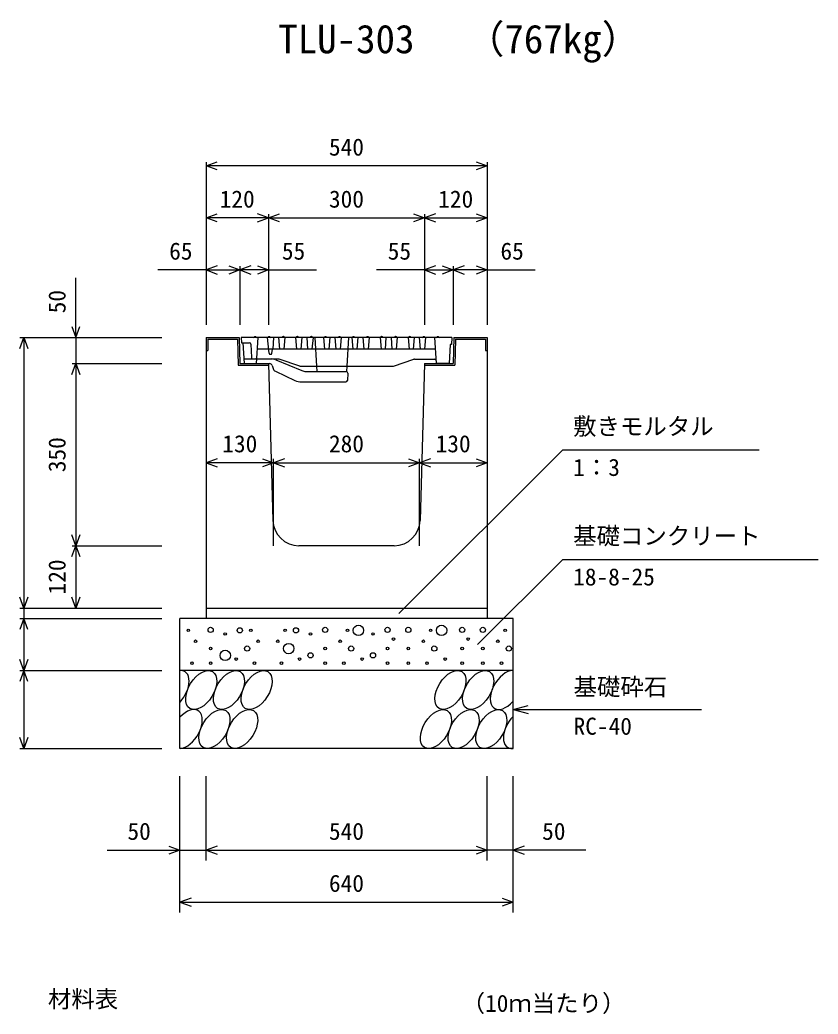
# Model space of a CAD drawing. Units: millimetres, scale not verified. Extents: x -12600 to 12600, y -4455 to 4455.
# Drawn here: x 4724 to 6258, y -84 to 1828 of the extents above; entities that cross this region are included whole.
import ezdxf
from ezdxf.enums import TextEntityAlignment as Align

# ---------------------------------------------------------------- set-up
doc = ezdxf.new("R2010")
doc.units = ezdxf.units.MM
doc.header["$LTSCALE"] = 15
for name, color, linetype, lineweight in [('0-0_DIM', 7, 'Continuous', 25), ('0-2_HATCH', 6, 'Continuous', 25), ('0-5_OUTLINE', 3, 'Continuous', 25), ('0-7_TXT', 7, 'Continuous', 25)]:
    doc.layers.add(name, color=color, linetype=linetype, lineweight=lineweight)
doc.styles.add('ＭＳ ゴシック', font='')
doc.styles.get('ＭＳ ゴシック').set_extended_font_data('MS Gothic')

msp = doc.modelspace()

# ---------------------------------------------------------------- linework, layer by layer
at = {"layer": '0-0_DIM'}
for p, q in [((5082.12, 1554.18), (5082.12, 1241.56)), ((5622.12, 1554.18), (5622.12, 1241.56)), ((5622.12, 1546.68), (5082.12, 1546.68)), ((5202.12, 1454.18), (5202.12, 1241.56)), ((5502.12, 1454.18), (5502.12, 1241.56)), ((5202.12, 1446.68), (5082.12, 1446.68)), ((5202.12, 1446.68), (5502.12, 1446.68)), ((5502.12, 1446.68), (5622.12, 1446.68)), ((5082.12, 1346.68), (4989.81, 1346.68)), ((5082.12, 1346.68), (5147.12, 1346.68)), ((5147.12, 1354.18), (5147.12, 1241.56)), ((5202.12, 1346.68), (5147.12, 1346.68)), ((5202.12, 1346.68), (5294.44, 1346.68)), ((5502.12, 1346.68), (5409.81, 1346.68)), ((5502.12, 1346.68), (5557.12, 1346.68)), ((5557.12, 1354.18), (5557.12, 1241.56)), ((5622.12, 1346.68), (5557.12, 1346.68)), ((5622.12, 1346.68), (5714.44, 1346.68)), ((4832.12, 1216.64), (4832.12, 1331.84)), ((4724.62, 1216.64), (4997.12, 1216.64)), ((4732.12, 1216.64), (4732.12, 696.64)), ((4832.12, 1216.64), (4832.12, 1166.64)), ((4824.62, 1166.64), (4997.12, 1166.64)), ((4832.12, 1166.64), (4832.12, 816.64)), ((5767.69, 1000.88), (5452.82, 686)), ((5767.69, 1000.88), (6145.35, 1000.88)), ((5212.12, 976.22), (5082.12, 976.22)), ((5212.12, 816.64), (5212.12, 983.72)), ((5212.12, 976.22), (5492.12, 976.22)), ((5492.12, 816.64), (5492.12, 983.72)), ((5492.12, 976.22), (5622.12, 976.22)), ((4824.62, 816.64), (4997.12, 816.64)), ((4832.12, 816.64), (4832.12, 696.64)), ((5767.69, 790.29), (5604.04, 626.64)), ((5767.69, 790.29), (6258.44, 790.29)), ((4724.62, 696.64), (4997.12, 696.64)), ((4724.62, 676.64), (4997.12, 676.64)), ((4724.62, 576.64), (4997.12, 576.64)), ((4732.12, 576.64), (4732.12, 426.64)), ((5672.12, 501.64), (5701.1, 509.4)), ((5672.12, 501.64), (5701.1, 493.87)), ((5672.12, 501.64), (6034.59, 501.64)), ((4724.62, 426.64), (4997.12, 426.64)), ((5032.12, 111.12), (5032.12, 373.47)), ((5082.12, 211.12), (5082.12, 373.47)), ((5622.12, 211.12), (5622.12, 373.47)), ((5672.12, 111.12), (5672.12, 373.47)), ((4892.24, 231.12), (5032.12, 231.12)), ((5032.12, 231.12), (5082.12, 231.12)), ((5082.12, 231.12), (5622.12, 231.12)), ((5672.12, 231.12), (5622.12, 231.12)), ((5812.01, 231.12), (5672.12, 231.12)), ((5032.12, 131.12), (5672.12, 131.12))]:
    msp.add_line(p, q, dxfattribs=at)
for points in [[(5103.27, 1538.98), (5082.12, 1546.68), (5103.27, 1554.37)], [(5600.98, 1554.37), (5622.12, 1546.68), (5600.98, 1538.98)], [(5103.27, 1438.98), (5082.12, 1446.68), (5103.27, 1454.37)], [(5180.98, 1438.98), (5202.12, 1446.68), (5180.98, 1454.37)], [(5223.27, 1438.98), (5202.12, 1446.68), (5223.27, 1454.37)], [(5480.98, 1454.37), (5502.12, 1446.68), (5480.98, 1438.98)], [(5523.27, 1454.37), (5502.12, 1446.68), (5523.27, 1438.98)], [(5600.98, 1454.37), (5622.12, 1446.68), (5600.98, 1438.98)], [(5103.27, 1354.37), (5082.12, 1346.68), (5103.27, 1338.98)], [(5125.98, 1354.37), (5147.12, 1346.68), (5125.98, 1338.98)], [(5168.27, 1354.37), (5147.12, 1346.68), (5168.27, 1338.98)], [(5180.98, 1354.37), (5202.12, 1346.68), (5180.98, 1338.98)], [(5523.27, 1354.37), (5502.12, 1346.68), (5523.27, 1338.98)], [(5535.98, 1354.37), (5557.12, 1346.68), (5535.98, 1338.98)], [(5578.27, 1354.37), (5557.12, 1346.68), (5578.27, 1338.98)], [(5600.98, 1354.37), (5622.12, 1346.68), (5600.98, 1338.98)], [(4824.43, 1237.78), (4832.12, 1216.64), (4839.82, 1237.78)], [(4724.43, 1195.5), (4732.12, 1216.64), (4739.82, 1195.5)], [(4824.43, 1145.5), (4832.12, 1166.64), (4839.82, 1145.5)], [(5103.27, 983.91), (5082.12, 976.22), (5103.27, 968.52)], [(5190.98, 983.91), (5212.12, 976.22), (5190.98, 968.52)], [(5233.27, 983.91), (5212.12, 976.22), (5233.27, 968.52)], [(5470.98, 983.91), (5492.12, 976.22), (5470.98, 968.52)], [(5513.27, 983.91), (5492.12, 976.22), (5513.27, 968.52)], [(5600.98, 983.91), (5622.12, 976.22), (5600.98, 968.52)], [(4839.82, 837.78), (4832.12, 816.64), (4824.43, 837.78)], [(4824.43, 795.5), (4832.12, 816.64), (4839.82, 795.5)], [(4739.82, 717.78), (4732.12, 696.64), (4724.43, 717.78)], [(4839.82, 717.78), (4832.12, 696.64), (4824.43, 717.78)], [(4732.12, 696.64), (4732.12, 676.64), (4732.12, 576.64)], [(4739.82, 655.5), (4732.12, 676.64), (4724.43, 655.5)], [(4739.82, 597.78), (4732.12, 576.64), (4724.43, 597.78)], [(4739.82, 555.5), (4732.12, 576.64), (4724.43, 555.5)], [(4739.82, 447.78), (4732.12, 426.64), (4724.43, 447.78)], [(5010.98, 238.82), (5032.12, 231.12), (5010.98, 223.43)], [(5103.27, 238.82), (5082.12, 231.12), (5103.27, 223.43)], [(5600.98, 238.82), (5622.12, 231.12), (5600.98, 223.43)], [(5693.27, 238.82), (5672.12, 231.12), (5693.27, 223.43)], [(5053.27, 138.82), (5032.12, 131.12), (5053.27, 123.43)], [(5650.98, 138.82), (5672.12, 131.12), (5650.98, 123.43)]]:
    msp.add_lwpolyline(points, dxfattribs=at)
at = {"layer": '0-2_HATCH'}
for p, q in [((5085.32, 1213.44), (5142.52, 1213.44)), ((5085.32, 1213.44), (5085.32, 1191.64)), ((5142.52, 1213.44), (5144.02, 1163.44)), ((5554.62, 1216.64), (5149.62, 1216.64)), ((5149.62, 1216.64), (5150.22, 1206.64)), ((5150.22, 1206.64), (5165.24, 1206.64)), ((5173.62, 1216.64), (5174.52, 1217.84)), ((5176.12, 1218.64), (5177.12, 1218.64)), ((5178.72, 1217.84), (5179.62, 1216.64)), ((5179.12, 1166.64), (5182.12, 1216.64)), ((5203.38, 1186.46), (5200.6, 1216.64)), ((5200.62, 1216.64), (5201.52, 1217.84)), ((5203.12, 1218.64), (5204.12, 1218.64)), ((5205.72, 1217.84), (5206.62, 1216.64)), ((5211.97, 1216.64), (5210.22, 1194.64)), ((5224.13, 1194.64), (5222.37, 1216.64)), ((5227.62, 1216.64), (5228.52, 1217.84)), ((5230.12, 1218.64), (5231.12, 1218.64)), ((5233.78, 1216.64), (5231.71, 1194.64)), ((5232.72, 1217.84), (5233.62, 1216.64)), ((5256.59, 1194.64), (5254.61, 1216.64)), ((5254.62, 1216.64), (5255.52, 1217.84)), ((5257.12, 1218.64), (5258.12, 1218.64)), ((5259.72, 1217.84), (5260.62, 1216.64)), ((5265.97, 1216.64), (5264.22, 1194.64)), ((5278.03, 1194.64), (5276.37, 1216.64)), ((5281.62, 1216.64), (5282.52, 1217.84)), ((5284.12, 1218.64), (5285.12, 1218.64)), ((5287.77, 1216.64), (5285.74, 1194.64)), ((5286.72, 1217.84), (5287.62, 1216.64)), ((5294.98, 1161.64), (5291.68, 1216.64)), ((5310.59, 1194.64), (5308.57, 1216.64)), ((5308.62, 1216.64), (5309.52, 1217.84)), ((5311.12, 1218.64), (5312.12, 1218.64)), ((5313.72, 1217.84), (5314.62, 1216.64)), ((5320.19, 1216.64), (5318.22, 1194.64)), ((5332.03, 1194.64), (5330.37, 1216.64)), ((5335.62, 1216.64), (5336.52, 1217.84)), ((5338.12, 1218.64), (5339.12, 1218.64)), ((5341.77, 1216.64), (5339.74, 1194.64)), ((5340.72, 1217.84), (5341.62, 1216.64)), ((5353.18, 1161.64), (5356.48, 1216.64)), ((5362.57, 1216.64), (5364.59, 1194.64)), ((5362.62, 1216.64), (5363.52, 1217.84)), ((5365.12, 1218.64), (5366.12, 1218.64)), ((5367.72, 1217.84), (5368.62, 1216.64)), ((5373.97, 1216.64), (5372.22, 1194.64)), ((5386.03, 1194.64), (5384.37, 1216.64)), ((5389.62, 1216.64), (5390.52, 1217.84)), ((5392.12, 1218.64), (5393.12, 1218.64)), ((5395.77, 1216.64), (5393.74, 1194.64)), ((5394.72, 1217.84), (5395.62, 1216.64)), ((5416.57, 1216.64), (5418.59, 1194.64)), ((5416.62, 1216.64), (5417.52, 1217.84)), ((5419.12, 1218.64), (5420.12, 1218.64)), ((5421.72, 1217.84), (5422.62, 1216.64)), ((5427.97, 1216.64), (5426.22, 1194.64)), ((5440.04, 1194.64), (5438.37, 1216.64)), ((5443.62, 1216.64), (5444.52, 1217.84)), ((5446.12, 1218.64), (5447.12, 1218.64)), ((5449.77, 1216.64), (5447.74, 1194.64)), ((5448.72, 1217.84), (5449.62, 1216.64)), ((5470.57, 1216.64), (5472.59, 1194.64)), ((5470.62, 1216.64), (5471.52, 1217.84)), ((5473.12, 1218.64), (5474.12, 1218.64)), ((5475.72, 1217.84), (5476.62, 1216.64)), ((5481.97, 1216.64), (5480.22, 1194.64)), ((5494.03, 1194.64), (5492.35, 1216.64)), ((5497.62, 1216.64), (5498.52, 1217.84)), ((5500.12, 1218.64), (5501.12, 1218.64)), ((5503.77, 1216.64), (5501.74, 1194.64)), ((5502.72, 1217.84), (5503.62, 1216.64)), ((5524.62, 1216.64), (5525.52, 1217.84)), ((5527.12, 1218.64), (5528.12, 1218.64)), ((5529.72, 1217.84), (5530.62, 1216.64)), ((5561.73, 1213.44), (5560.23, 1163.44)), ((5561.73, 1213.44), (5618.92, 1213.44)), ((5618.92, 1213.44), (5618.92, 1191.64)), ((5082.12, 1191.64), (5085.32, 1191.64)), ((5168.24, 1203.76), (5169.26, 1178.24)), ((5523.44, 1194.64), (5180.8, 1194.64)), ((5208.81, 1186.44), (5209.63, 1194.64)), ((5618.92, 1191.64), (5622.12, 1191.64)), ((5154.58, 1175.64), (5171, 1175.64)), ((5171, 1175.64), (5178.08, 1175.64)), ((5178.08, 1175.64), (5179.66, 1175.64)), ((5179.66, 1175.64), (5208.58, 1175.64)), ((5205.37, 1184.64), (5206.82, 1184.64)), ((5221.62, 1175.36), (5213.25, 1175.36)), ((5216.28, 1174.1), (5266.49, 1153.18)), ((5262.12, 1161.64), (5222.6, 1175.2)), ((5482.62, 1175.36), (5521.78, 1175.36)), ((5144.02, 1163.44), (5202.12, 1163.44)), ((5209.21, 1163.11), (5211.08, 1157.03)), ((5215.34, 1152.14), (5253.08, 1134.47)), ((5274.18, 1151.64), (5351.43, 1151.64)), ((5295.58, 1151.64), (5294.98, 1161.64)), ((5352.58, 1151.64), (5353.18, 1161.64)), ((5354.43, 1148.49), (5353.73, 1134.49)), ((5502.03, 1163.44), (5560.23, 1163.44)), ((5265.8, 1131.64), (5350.73, 1131.64))]:
    msp.add_line(p, q, dxfattribs=at)
for points in [[(5152.72, 1206.64), (5155.12, 1166.64), (5204.43, 1166.64)], [(5551.34, 1203.64), (5549.12, 1166.64), (5525.12, 1166.64), (5522.12, 1216.64)], [(5554.62, 1216.64), (5553.84, 1203.64), (5551.34, 1203.64)], [(5262.12, 1161.64), (5442.12, 1161.64), (5481.65, 1175.2)]]:
    msp.add_lwpolyline(points, dxfattribs=at)
for centre, radius in [((5048.13, 653.82), 2.5), ((5091.02, 654.69), 5), ((5147.09, 653.82), 5), ((5168.13, 653.82), 2.5), ((5233.98, 653.82), 2.5), ((5255.01, 653.82), 5), ((5311.09, 654.69), 5), ((5353.98, 653.82), 2.5), ((5375.01, 653.82), 10), ((5431.09, 654.69), 5), ((5470.93, 654.69), 5), ((5513.83, 653.82), 2.5), ((5534.86, 653.82), 10), ((5574.34, 654.69), 5), ((5614.18, 654.69), 5), ((5657.08, 653.82), 2.5), ((5062.14, 632.81), 2.5), ((5119.06, 646.81), 2.5), ((5182.14, 632.81), 2.5), ((5219.96, 632.81), 2.5), ((5283.05, 646.81), 2.5), ((5339.96, 632.81), 2.5), ((5403.05, 646.81), 2.5), ((5442.43, 637.12), 2.5), ((5499.81, 632.81), 2.5), ((5585.68, 637.12), 2.5), ((5643.06, 632.81), 2.5), ((5091.02, 618.8), 2.5), ((5119.06, 605.67), 10), ((5161.11, 618.8), 5), ((5240.99, 618.8), 10), ((5311.09, 618.8), 2.5), ((5360.99, 618.8), 5), ((5431.09, 618.8), 2.5), ((5470.93, 618.8), 2.5), ((5520.84, 618.8), 5), ((5574.34, 618.8), 2.5), ((5614.18, 618.8), 2.5), ((5664.09, 618.8), 5), ((5055.13, 590.79), 2.5), ((5091.02, 590.79), 2.5), ((5140.09, 598.66), 2.5), ((5175.13, 590.79), 2.5), ((5226.97, 590.79), 2.5), ((5262.02, 598.66), 2.5), ((5283.05, 605.67), 5), ((5311.09, 590.79), 2.5), ((5346.97, 590.79), 2.5), ((5382.02, 598.66), 2.5), ((5403.05, 605.67), 5), ((5431.09, 590.79), 2.5), ((5470.93, 590.79), 2.5), ((5506.82, 590.79), 2.5), ((5541.87, 598.66), 2.5), ((5574.34, 590.79), 2.5), ((5614.18, 590.79), 2.5), ((5650.07, 590.79), 2.5)]:
    msp.add_circle(centre, radius, dxfattribs=at)
for centre, radius, start, end in [((5165.24, 1203.64), 3, 2.29061, 90), ((5176.12, 1216.64), 2, 90, 143.1301), ((5177.12, 1216.64), 2, 36.8699, 90), ((5203.12, 1216.64), 2, 90, 143.1301), ((5204.12, 1216.64), 2, 36.8699, 90), ((5230.12, 1216.64), 2, 90, 143.1301), ((5231.12, 1216.64), 2, 36.8699, 90), ((5257.12, 1216.64), 2, 90, 143.1301), ((5258.12, 1216.64), 2, 36.8699, 90), ((5284.12, 1216.64), 2, 90, 143.1301), ((5285.12, 1216.64), 2, 36.8699, 90), ((5311.12, 1216.64), 2, 90, 143.1301), ((5312.12, 1216.64), 2, 36.8699, 90), ((5338.12, 1216.64), 2, 90, 143.1301), ((5339.12, 1216.64), 2, 36.8699, 90), ((5365.12, 1216.64), 2, 90, 143.1301), ((5366.12, 1216.64), 2, 36.8699, 90), ((5392.12, 1216.64), 2, 90, 143.1301), ((5393.12, 1216.64), 2, 36.8699, 90), ((5419.12, 1216.64), 2, 90, 143.1301), ((5420.12, 1216.64), 2, 36.8699, 90), ((5446.12, 1216.64), 2, 90, 143.1301), ((5447.12, 1216.64), 2, 36.8699, 90), ((5473.12, 1216.64), 2, 90, 143.1301), ((5474.12, 1216.64), 2, 36.8699, 90), ((5500.12, 1216.64), 2, 90, 143.1301), ((5501.12, 1216.64), 2, 36.8699, 90), ((5527.12, 1216.64), 2, 90, 143.1301), ((5528.12, 1216.64), 2, 36.8699, 90), ((5205.37, 1186.64), 2, 185.26013, 270), ((5206.82, 1186.64), 2, 270, 354.28941), ((5172.26, 1178.36), 3, 182.29061, 245.14517), ((5176.82, 1178.36), 3, 294.85483, 356.56637), ((5204.43, 1161.64), 5, 17.10273, 90), ((5208.58, 1155.64), 20, 67.38014, 90), ((5221.62, 1172.36), 3, 71.06531, 90), ((5482.62, 1172.36), 3, 90, 108.93469), ((5521.78, 1172.36), 3, 3.43363, 90), ((5218.73, 1159.38), 8, 197.10273, 244.91641), ((5274.18, 1171.64), 20, 247.38014, 270), ((5351.43, 1148.64), 3, 357.13759, 90), ((5265.8, 1161.64), 30, 244.91641, 270), ((5350.73, 1134.64), 3, 270, 357.13759)]:
    msp.add_arc(centre, radius, start, end, dxfattribs=at)
for centre, start_param, end_param in [((5019.76, 539.12), 4.385593, 6.6745444), ((5658.27, 539.12), 0.3357715, 4.4411806), ((5045.08, 464.13), 3.5111464, 7.548991), ((5683.59, 464.13), 1.2110787, 3.5658734)]:
    msp.add_ellipse(centre, major_axis=(21.81, 35.31), ratio=0.5792, start_param=start_param, end_param=end_param, dxfattribs=at)
for centre in [(5072.97, 539.12), (5126.18, 539.12), (5179.39, 539.12), (5551.85, 539.12), (5605.06, 539.12), (5098.29, 464.13), (5151.5, 464.13), (5523.96, 464.13), (5577.17, 464.13), (5630.38, 464.13)]:
    msp.add_ellipse(centre, major_axis=(21.81, 35.31), ratio=0.5792, dxfattribs=at)
at = {"layer": '0-5_OUTLINE'}
for p, q in [((5082.12, 1216.64), (5082.12, 676.64)), ((5558.62, 1216.64), (5557.12, 1166.64)), ((5558.62, 1216.64), (5622.12, 1216.64)), ((5622.12, 1216.64), (5622.12, 676.64)), ((5147.12, 1166.64), (5202.12, 1166.64)), ((5202.12, 1166.64), (5210.74, 865.21)), ((5502.12, 1166.64), (5493.51, 865.21)), ((5502.12, 1166.64), (5557.12, 1166.64)), ((5443.53, 816.64), (5260.72, 816.64)), ((5082.12, 696.64), (5622.12, 696.64)), ((5672.12, 676.64), (5032.12, 676.64)), ((5672.12, 426.64), (5672.12, 676.64)), ((5672.12, 576.64), (5032.12, 576.64))]:
    msp.add_line(p, q, dxfattribs=at)
for points in [[(5082.12, 1216.64), (5145.62, 1216.64), (5147.12, 1166.64)], [(5672.12, 426.64), (5032.12, 426.64), (5032.12, 676.64)]]:
    msp.add_lwpolyline(points, dxfattribs=at)
for centre, start, end in [((5260.72, 866.64), 181.63658, 270), ((5443.53, 866.64), 270, 358.36342)]:
    msp.add_arc(centre, 50, start, end, dxfattribs=at)

# ---------------------------------------------------------------- texts
at = {"layer": '0-0_DIM', "style": 'ＭＳ ゴシック'}
for s, p in [('540', (5318.37, 1556.68)), ('120', (5108.37, 1456.68)), ('300', (5318.37, 1456.68)), ('120', (5528.37, 1456.68)), ('65', (5011.31, 1356.68)), ('55', (5227.94, 1356.68)), ('55', (5431.31, 1356.68)), ('65', (5647.94, 1356.68)), ('敷きモルタル', (5787.69, 1019.61)), ('130', (5113.37, 986.22)), ('280', (5318.37, 986.22)), ('130', (5523.37, 986.22)), ('1：3', (5787.69, 940.8)), ('基礎コンクリート', (5787.69, 809.03)), ('18-8-25', (5787.69, 730.21)), ('基礎砕石', (5788.45, 518.81)), ('RC-40', (5788.45, 443.12)), ('50', (4931.13, 241.12)), ('540', (5318.37, 241.12)), ('50', (5728.12, 241.12)), ('640', (5318.37, 141.12))]:
    msp.add_text(s, height=32.99, dxfattribs=at).set_placement(p, align=Align.BOTTOM_LEFT)
for s, p in [('50', (4822.12, 1263.37)), ('350', (4822.12, 957.89)), ('120', (4822.12, 722.89))]:
    msp.add_text(s, height=32.99, rotation=90, dxfattribs=at).set_placement(p, align=Align.BOTTOM_LEFT)
at = {"layer": '0-7_TXT', "style": 'ＭＳ ゴシック'}
for s, height, p in [('TLU-303', 54.99, (5220.87, 1746.87)), ('（767kg）', 54.99, (5580.49, 1746.87)), ('材料表', 32.99, (4778.37, -81.38)), ('（10ｍ当たり）', 32.99, (5573.37, -89.63))]:
    msp.add_text(s, height=height, dxfattribs=at).set_placement(p, align=Align.BOTTOM_LEFT)

doc.saveas('drawing.dxf')
